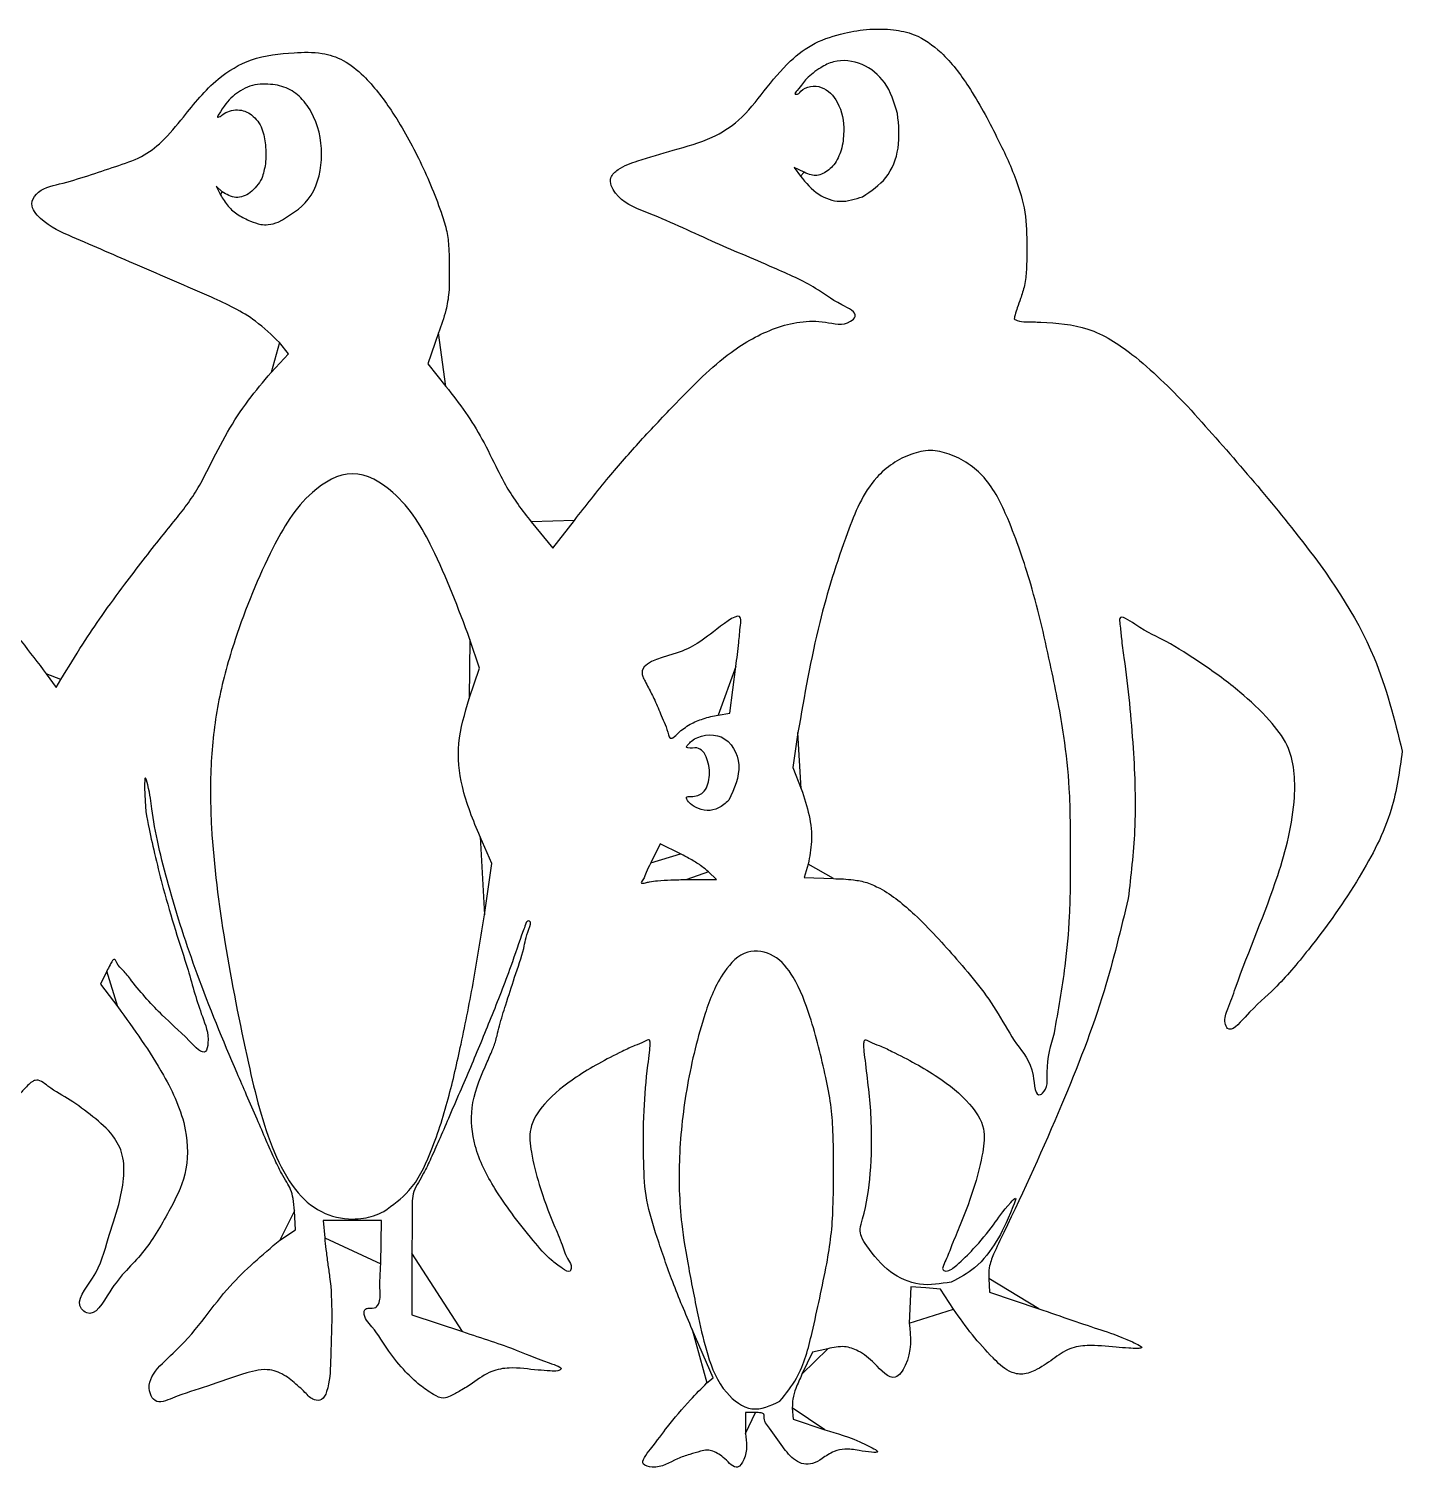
# Model space of a CAD drawing. Extents: x 0 to 2979, y 17 to 451.
# Drawn here: x 2598.3 to 2978.6, y 48.6 to 447.2 of the extents above; entities that cross this region are included whole.
import ezdxf

# ---------------------------------------------------------------- set-up
doc = ezdxf.new("R2010")
doc.units = 0
doc.layers.add('Layer_1', color=7, linetype='CONTINUOUS')

msp = doc.modelspace()

# ---------------------------------------------------------------- linework, layer by layer
at = {"layer": 'Layer_1', "color": 7}
for points in [[(2813.07408, 407.498936), (2810.26296, 408.839488), (2811.98728, 406.41792)], [(2651.90344, 402.066664), (2650.18368, 403.6), (2651.41712, 401.2)], [(2829.23312, 400.703744), (2829.23312, 400.703744)], [(2667.4244, 393.648104), (2667.42184, 393.648104)], [(2711.82056, 362.995), (2708.84104, 354.39), (2713.84176, 348.195)], [(2665.4252, 352.004736), (2670.20864, 357.2), (2667.74024, 360.322272)], [(2737.43536, 310.689704), (2743.41128, 303.368648), (2749.41608, 311.084328)], [(2720.27944, 261.701248), (2723.17232, 270.167792), (2720.49232, 278.125848)], [(2603.17008, 268.582704), (2605.89608, 264.765408), (2607.23296, 266.982704)], [(2789.20904, 257.148552), (2792.41816, 257.67612), (2794.12312, 270.638064)], [(2783.2, 255.468056), (2783.2, 255.468056)], [(2811.31984, 252.29644), (2809.86088, 242.59288), (2812.23432, 236.69644)], [(2792.15712, 233.56264), (2792.15712, 233.56264)], [(2724.49768, 201.82368), (2726.55, 216.055208), (2723.29984, 223.466144)], [(2778.8, 218.733024), (2773.2, 221.511392), (2770.6, 216.221328)], [(2814.16304, 215.886872), (2813.00888, 212.173736), (2821.1244, 211.87332)], [(2780.58464, 211.6), (2788.7692, 211.6), (2786.58464, 213.777328)], [(2780.58464, 211.6), (2780.58464, 211.6)], [(2619.9328, 186.211256), (2618.19248, 182.629048), (2622.99512, 176.31452)], [(2882.35648, 169.2), (2882.35648, 169.2)], [(2667.88576, 111.785408), (2672.1716, 114.55892), (2671.86992, 119.897368)], [(2696.688, 119.694016), (2696.688, 119.694016)], [(2695.81976, 105.200216), (2696.03952, 117.2), (2687.92632, 117.2), (2679.81304, 117.2), (2680.27088, 112.4)], [(2704.39976, 108.117464), (2704.39976, 91.034928), (2718.39976, 86.406408)], [(2853.78864, 100.15104), (2853.78864, 100.15104)], [(2864.15472, 101.085864), (2864.4, 97.30168), (2878, 92.76216)], [(2854.4, 92.619168), (2850.8, 98.210128), (2846.70536, 98.505064), (2842.6108, 98.8), (2842.15016, 88.8)], [(2786.10912, 72.21016), (2787.87792, 73.62032), (2782.04024, 87.01016)], [(2819.58344, 81.666224), (2815.33776, 80.716088), (2812.43088, 74.594936)], [(2799.57488, 64), (2796.8, 64), (2796.7888, 58.2)], [(2806.34, 67.157288), (2806.34, 67.157288)], [(2809.762, 65.300496), (2810, 62.127216), (2818.8, 59.19224)]]:
    msp.add_lwpolyline(points, close=True, dxfattribs=at)
for points, knots in [([(2749.41608, 311.084328), (2752.562118, 315.086928), (2758.452802, 322.581449), (2767.836734, 333.411374), (2779.037175, 345.019663), (2790.477167, 356.889089), (2804.814624, 365.027535), (2816.468943, 367.113917), (2824.397367, 364.638892), (2828.433711, 368.400565), (2821.327205, 371.605262), (2815.617034, 376.18675), (2802.588282, 381.932286), (2786.971932, 388.484145), (2772.388154, 395.429864), (2761.439773, 399.411065), (2758.584149, 405.758536), (2762.30166, 409.08317), (2768.288223, 411.053008), (2777.134307, 413.755258), (2786.963205, 416.298523), (2795.769365, 421.98283), (2802.010313, 430.101408), (2808.323396, 437.952391), (2815.909844, 443.66229), (2823.66126, 446.06106), (2830.998548, 447.250792), (2837.534196, 447.140299), (2844.619278, 445.679727), (2852.099709, 440.236987), (2859.550078, 430.3127), (2865.995064, 418.227159), (2871.479163, 406.702671), (2874.57737, 396.397971), (2874.674953, 390.031326), (2874.72448, 386.8)], [0, 0, 0, 0, 15.27272, 28.596846, 42.953145, 63.718759, 77.755059, 91.62457, 98.612866, 100.437856, 105.348302, 113.917362, 126.930873, 145.528232, 165.704183, 175.400939, 179.836877, 182.824938, 188.777479, 199.059682, 210.446432, 219.090715, 229.886389, 240.936616, 249.290844, 257.892855, 264.979728, 271.538714, 277.420267, 286.38564, 298.469833, 314.447348, 327.3961, 336.761016, 346.412695, 346.412695, 346.412695, 346.412695]), ([(2628.45376, 381.73024), (2622.409537, 384.352757), (2613.195551, 388.350597), (2602.93398, 392.779259), (2598.398116, 398.11152), (2601.009543, 402.977087), (2610.166508, 404.81681), (2619.558254, 408.232872), (2629.504834, 411.374071), (2635.8975, 416.228907), (2642.226288, 424.1012), (2649.350835, 433.000681), (2660.160405, 439.564154), (2670.400642, 440.601268), (2679.0713, 440.898457), (2685.884932, 438.676916), (2692.474918, 433.150345), (2699.49795, 423.954048), (2706.625906, 411.194412), (2711.36248, 399.984116), (2714.059804, 391.823299), (2714.761713, 386.556084), (2714.744654, 380.70105), (2714.857892, 374.708505), (2713.859309, 368.693989), (2712.561851, 365.067157), (2711.82056, 362.995)], [0, 0, 0, 0, 19.599614, 29.878212, 34.577745, 37.505783, 44.499177, 60.818896, 68.44377, 75.412919, 84.511798, 98.713777, 109.403982, 121.357223, 129.115771, 135.297234, 142.335226, 154.543034, 169.857078, 186.061395, 191.006808, 195.574942, 201.921607, 208.571263, 213.516307, 220.10734, 220.10734, 220.10734, 220.10734]), ([(2838.90264, 423.794416), (2837.975203, 426.805885), (2836.252747, 432.398855), (2829.439793, 437.998222), (2822.289433, 438.903382), (2817.317851, 436.395418), (2813.521664, 433.507135), (2812.227635, 431.429924), (2810.22044, 429.202562), (2811.321423, 428.954664), (2812.99554, 431.341094), (2818.343118, 431.881193), (2823.242505, 426.441141), (2824.323156, 419.786809), (2823.570905, 413.792359), (2821.652835, 409.534838), (2818.935212, 407.30072), (2816.633072, 406.512187), (2814.800586, 406.670284), (2813.705557, 407.195853), (2813.07408, 407.498936)], [0, 0, 0, 0, 9.266751, 17.21042, 25.143466, 29.057691, 33.966418, 38.165547, 39.294591, 39.577951, 41.061625, 46.869313, 52.919316, 61.184834, 66.398504, 70.940874, 74.82393, 76.577174, 78.109911, 80.197893, 80.197893, 80.197893, 80.197893]), ([(2667.42184, 393.648104), (2670.516621, 395.474838), (2677.033143, 399.321298), (2680.304106, 411.187301), (2678.577197, 421.110509), (2674.501651, 427.633801), (2670.275997, 430.947504), (2665.055374, 432.082317), (2659.561707, 431.847641), (2654.04482, 428.241452), (2652.377187, 425.837711), (2650.400193, 422.613239), (2651.391668, 422.881686), (2652.641451, 424.120619), (2656.168333, 425.285333), (2660.472326, 423.560255), (2663.218513, 419.685783), (2663.955601, 414.829921), (2664.135031, 410.123796), (2663.267677, 407.096044), (2662.88448, 405.758384)], [0, 0, 0, 0, 10.434779, 21.971976, 34.097083, 39.819496, 44.708954, 49.74865, 55.502022, 60.982503, 67.597311, 68.172353, 68.574505, 69.825724, 74.121978, 78.26105, 83.028357, 87.607537, 92.852649, 97.004002, 97.004002, 97.004002, 97.004002]), ([(2829.23312, 400.703744), (2831.577978, 402.285596), (2836.395265, 405.535359), (2839.824253, 414.408362), (2839.219517, 420.567219), (2838.90264, 423.794416)], [0, 0, 0, 0, 8.331208, 17.115667, 26.785684, 26.785684, 26.785684, 26.785684]), ([(2662.88448, 405.758384), (2661.953878, 404.318312), (2660.264479, 401.704031), (2655.612415, 399.872571), (2653.133745, 401.338861), (2651.90344, 402.066664)], [0, 0, 0, 0, 5.090911, 9.241947, 13.332935, 13.332935, 13.332935, 13.332935]), ([(2811.98728, 406.41792), (2813.540755, 404.559803), (2816.425419, 401.109446), (2823.080975, 398.734896), (2827.157247, 400.03941), (2829.23312, 400.703744)], [0, 0, 0, 0, 7.190402, 13.351929, 19.745928, 19.745928, 19.745928, 19.745928]), ([(2651.41712, 401.2), (2652.072032, 400.133643), (2653.380932, 398.002433), (2656.279036, 395.507243), (2659.464472, 394.032769), (2662.230226, 392.984342), (2664.915682, 392.857925), (2666.496452, 393.355826), (2667.4244, 393.648104)], [0, 0, 0, 0, 3.738768, 7.472266, 11.251554, 14.241108, 16.27837, 19.174213, 19.174213, 19.174213, 19.174213]), ([(2874.72448, 386.8), (2874.711749, 384.686103), (2874.690333, 381.130228), (2874.217759, 376.287824), (2873.092583, 372.843103), (2872.12085, 370.149892), (2871.491947, 368.291623), (2871.278461, 367.238809), (2871.20464, 366.87476)], [0, 0, 0, 0, 6.345011, 10.673211, 14.517879, 17.168166, 19.275246, 20.38895, 20.38895, 20.38895, 20.38895]), ([(2667.74024, 360.322272), (2665.604395, 362.391002), (2660.124669, 367.698539), (2646.336081, 374.130628), (2635.270911, 378.833094), (2628.45376, 381.73024)], [0, 0, 0, 0, 8.873334, 22.765439, 45.059253, 45.059253, 45.059253, 45.059253]), ([(2871.20464, 366.87476), (2871.483533, 366.696205), (2872.477614, 366.05977), (2875.113507, 366.110043), (2881.557788, 365.842345), (2892.266343, 365.049236), (2906.103703, 356.040025), (2914.298473, 347.701783), (2919.20552, 342.708824)], [0, 0, 0, 0, 0.982046, 3.500378, 7.548606, 20.657116, 34.754762, 55.796011, 55.796011, 55.796011, 55.796011]), ([(2607.23296, 266.982704), (2609.220858, 270.262688), (2612.86628, 276.277546), (2618.77523, 285.089651), (2624.456587, 292.774779), (2629.97876, 299.999914), (2634.648209, 306.020793), (2638.933108, 311.233437), (2642.598253, 315.88611), (2645.703469, 320.74996), (2649.025984, 327.418923), (2653.15738, 335.504357), (2658.863872, 344.282851), (2663.290854, 349.492871), (2665.4252, 352.004736)], [0, 0, 0, 0, 11.504924, 21.097811, 31.816838, 40.170263, 48.380507, 54.671585, 60.415132, 66.138972, 71.94272, 82.756709, 93.371215, 103.25286, 103.25286, 103.25286, 103.25286]), ([(2713.84176, 348.195), (2715.690455, 345.815612), (2719.319496, 341.144805), (2724.119138, 333.391072), (2727.486551, 326.299168), (2730.66515, 320.178583), (2733.784015, 315.383133), (2736.2073, 312.268249), (2737.43536, 310.689704)], [0, 0, 0, 0, 9.035618, 17.737174, 27.286268, 32.57741, 38.415717, 44.414409, 44.414409, 44.414409, 44.414409]), ([(2919.20552, 342.708824), (2929.653174, 330.968977), (2948.877345, 309.367108), (2971.067199, 277.673396), (2976.46605, 255.972404), (2978.64848, 247.2)], [0, 0, 0, 0, 47.282034, 87.001155, 113.951679, 113.951679, 113.951679, 113.951679]), ([(2886.78752, 218.8), (2886.799754, 224.813749), (2886.821842, 235.671067), (2884.992262, 252.808563), (2881.211438, 271.66303), (2876.595183, 292.003073), (2870.499049, 309.716258), (2864.910318, 321.477589), (2858.56506, 326.986809), (2853.471544, 329.563951), (2847.999821, 330.79562), (2842.529213, 329.563143), (2837.431973, 326.99047), (2830.039396, 320.523489), (2823.7021, 304.842738), (2816.365742, 281.348482), (2813.098547, 262.53744), (2811.31984, 252.29644)], [0, 0, 0, 0, 18.029733, 32.551168, 51.603192, 75.724297, 94.938375, 108.050722, 113.909099, 119.791506, 125.070603, 130.349701, 136.232108, 142.090485, 159.394831, 185.4064, 216.48962, 216.48962, 216.48962, 216.48962]), ([(2554.57752, 325.662408), (2557.223094, 322.857067), (2562.114912, 317.669831), (2569.27504, 309.778687), (2577.155402, 300.807574), (2586.196014, 290.017187), (2595.290836, 278.920658), (2600.870463, 271.599914), (2603.17008, 268.582704)], [0, 0, 0, 0, 11.567848, 21.389608, 31.964583, 47.387626, 63.619638, 74.999911, 74.999911, 74.999911, 74.999911]), ([(2720.49232, 278.125848), (2717.288923, 286.690994), (2711.877272, 301.160502), (2702.004483, 318.003247), (2688.003079, 326.36591), (2673.976475, 318.007117), (2664.233477, 301.118797), (2656.151189, 281.413327), (2650.594596, 261.507933), (2648.436918, 243.958192), (2648.738801, 221.459296), (2652.43363, 193.494209), (2658.327668, 163.501234), (2663.974472, 140.136651), (2671.14568, 126.043728), (2678.789172, 118.993618), (2686.055662, 117.400229), (2690.975283, 117.717978), (2693.923759, 118.412273), (2695.740821, 119.254821), (2696.688, 119.694016)], [0, 0, 0, 0, 27.359671, 46.219988, 58.516712, 70.814494, 89.67801, 117.048129, 134.40426, 151.550719, 169.883645, 201.770911, 235.976848, 261.71094, 273.508199, 282.962258, 291.842086, 294.866019, 297.736728, 300.862522, 300.862522, 300.862522, 300.862522]), ([(2794.12312, 270.638064), (2794.416605, 272.872378), (2794.923508, 276.731449), (2795.260538, 280.838741), (2795.919306, 286.417444), (2784.778183, 277.755422), (2780.414124, 274.51356), (2767.253373, 271.567107), (2768.423009, 267.559626), (2769.063905, 266.356306), (2770.216256, 264.192827), (2771.826911, 261.105757), (2773.609828, 256.545628), (2775.056638, 253.597159), (2775.774984, 250.533932), (2777.245104, 251.02862), (2778.11732, 252.266882), (2779.760052, 253.49974), (2781.40266, 254.608329), (2782.622698, 255.191913), (2783.2, 255.468056)], [0, 0, 0, 0, 6.632764, 11.456003, 13.433155, 20.683644, 34.732768, 44.87198, 45.469935, 46.941606, 48.979064, 52.805501, 57.469519, 63.177418, 64.225308, 64.982967, 66.993726, 68.904119, 71.036982, 72.952709, 72.952709, 72.952709, 72.952709]), ([(2978.64848, 247.2), (2977.905333, 241.724298), (2976.228852, 229.371542), (2966.404955, 210.775675), (2955.260547, 195.053556), (2943.775014, 181.387612), (2937.37787, 176.351943), (2930.863062, 168.612948), (2929.088944, 172.754499), (2930.729393, 176.491426), (2935.332825, 190.063871), (2943.731542, 209.046626), (2949.538888, 231.54924), (2948.616309, 247.403716), (2941.399608, 256.569686), (2933.377118, 264.104822), (2923.85861, 271.055604), (2913.334956, 277.813968), (2907.463673, 280.213844), (2900.091652, 285.399588), (2900.633153, 281.312501), (2900.891201, 278.017837), (2902.576869, 266.333146), (2904.333864, 248.879424), (2905.117028, 226.461354), (2903.502308, 212.65427), (2902.77088, 206.4)], [0, 0, 0, 0, 16.488998, 37.197897, 61.72351, 75.878305, 87.328235, 93.122696, 94.732403, 98.756184, 104.923681, 138.157192, 160.384072, 174.824908, 183.251637, 194.633932, 207.72799, 219.354648, 229.340286, 233.761578, 235.384443, 239.320794, 244.726492, 269.895649, 292.695933, 311.5762, 311.5762, 311.5762, 311.5762]), ([(2723.29984, 223.466144), (2721.404869, 228.031293), (2717.983766, 236.273027), (2716.688482, 249.66933), (2719.056138, 257.602433), (2720.27944, 261.701248)], [0, 0, 0, 0, 14.786804, 26.695499, 39.425769, 39.425769, 39.425769, 39.425769]), ([(2783.2, 255.468056), (2783.814072, 255.69349), (2785.129738, 256.17649), (2787.1393, 256.735622), (2788.540611, 257.015195), (2789.20904, 257.148552)], [0, 0, 0, 0, 1.961997, 4.203634, 6.24813, 6.24813, 6.24813, 6.24813]), ([(2792.15712, 233.56264), (2793.676624, 236.737706), (2796.545446, 242.732227), (2791.449851, 252.913479), (2783.085747, 251.469896), (2781.083419, 249.211731), (2780.21323, 248.282849), (2781.611005, 247.741366), (2783.108844, 248.449958), (2785.238512, 247.127271), (2786.574473, 244.201647), (2787.232751, 240.200844), (2785.604051, 235.418963), (2782.780386, 234.507781), (2779.968002, 234.672232), (2781.387172, 232.542146), (2783.129091, 231.432179), (2786.176323, 230.433112), (2789.55861, 231.237094), (2791.262578, 232.762066), (2792.15712, 233.56264)], [0, 0, 0, 0, 10.217827, 19.291253, 27.605589, 29.084432, 29.838191, 30.239905, 32.771585, 34.599493, 36.990119, 42.246534, 46.723379, 50.251035, 51.49004, 52.879903, 55.464361, 58.644792, 61.864354, 65.422469, 65.422469, 65.422469, 65.422469]), ([(2671.86992, 119.897368), (2671.785461, 121.020687), (2671.636222, 123.005609), (2671.01432, 125.721106), (2669.650515, 127.939155), (2668.015458, 130.759703), (2666.171512, 134.65485), (2663.93913, 139.64708), (2661.451189, 145.501126), (2658.754757, 151.719393), (2652.938687, 165.008121), (2645.031795, 184.386094), (2637.218428, 208.130445), (2632.627349, 227.382082), (2631.959085, 235.474076), (2630.424388, 241.022694), (2630.32145, 232.128367), (2631.71755, 225.003214), (2636.001291, 206.456881), (2640.087972, 193.885916), (2642.47008, 186.55836)], [0, 0, 0, 0, 3.383029, 5.977863, 8.244004, 11.139233, 15.773371, 21.152201, 27.550741, 34.85414, 41.481285, 71.102927, 97.017016, 118.558197, 125.28837, 127.371737, 130.046818, 141.621344, 158.537642, 182.177822, 182.177822, 182.177822, 182.177822]), ([(2812.23432, 236.69644), (2813.043956, 234.270943), (2814.617721, 229.556277), (2815.418972, 222.41511), (2814.562205, 217.961702), (2814.16304, 215.886872)], [0, 0, 0, 0, 7.667314, 14.903676, 21.215945, 21.215945, 21.215945, 21.215945]), ([(2770.6, 216.221328), (2770.103401, 215.289123), (2769.241643, 213.671449), (2768.865057, 212.095193), (2767.694478, 210.648439), (2768.504725, 210.562232), (2769.187518, 210.737061), (2770.563917, 211.099557), (2772.917499, 211.367263), (2776.390277, 211.551559), (2779.110141, 211.582971), (2780.58464, 211.6)], [0, 0, 0, 0, 3.003658, 5.212308, 6.149119, 6.455972, 7.255419, 8.396319, 10.647488, 14.384797, 18.809737, 18.809737, 18.809737, 18.809737]), ([(2786.58464, 213.777328), (2785.971106, 214.282153), (2784.503481, 215.489736), (2781.867721, 217.106519), (2779.845817, 218.178532), (2778.8, 218.733024)], [0, 0, 0, 0, 2.381543, 5.696848, 9.248994, 9.248994, 9.248994, 9.248994]), ([(2882.35648, 169.2), (2883.440797, 175.337426), (2885.328498, 186.022147), (2886.846728, 202.607802), (2886.80868, 213.01316), (2886.78752, 218.8)], [0, 0, 0, 0, 18.69139, 32.54007, 49.891975, 49.891975, 49.891975, 49.891975]), ([(2821.1244, 211.87332), (2822.981109, 211.813794), (2826.096894, 211.713902), (2830.471228, 210.884346), (2836.506437, 208.115305), (2845.057906, 201.01768), (2855.840531, 189.088293), (2865.464842, 177.50235), (2871.694969, 165.446161), (2876.786471, 160.732444), (2876.939849, 150.9725), (2880.662102, 153.510378), (2879.841189, 160.438714), (2881.367594, 165.755501), (2882.35648, 169.2)], [0, 0, 0, 0, 5.569381, 9.346103, 13.26267, 25.343791, 42.316737, 61.374408, 71.113966, 80.946699, 86.635212, 87.306003, 93.329245, 104.410359, 104.410359, 104.410359, 104.410359]), ([(2902.77088, 206.4), (2900.721733, 197.824791), (2896.058711, 178.311111), (2883.968603, 147.530736), (2872.996912, 123.461854), (2865.814535, 108.71889), (2864.132532, 104.444667), (2864.147965, 102.108498), (2864.15472, 101.085864)], [0, 0, 0, 0, 26.421509, 60.124583, 99.004108, 105.611283, 109.520951, 112.564765, 112.564765, 112.564765, 112.564765]), ([(2696.688, 119.694016), (2699.162404, 121.467455), (2704.850379, 125.544103), (2710.288383, 136.971806), (2714.621684, 150.651187), (2718.295533, 166.936147), (2721.680765, 183.892443), (2723.563833, 195.879224), (2724.49768, 201.82368)], [0, 0, 0, 0, 9.011239, 20.714364, 36.827682, 52.329903, 70.675033, 88.723024, 88.723024, 88.723024, 88.723024]), ([(2782.04024, 87.01016), (2780.183726, 91.401881), (2776.640859, 99.782794), (2772.550412, 111.742832), (2769.04701, 122.609912), (2768.460885, 134.51925), (2768.537516, 147.058839), (2769.316294, 157.111476), (2770.227606, 163.485898), (2770.432545, 165.543433), (2770.301636, 167.651876), (2768.18178, 166.278793), (2765.977419, 165.648137), (2759.287147, 162.397663), (2750.636089, 157.760724), (2741.664507, 150.790123), (2736.576928, 143.213317), (2737.520614, 135.130456), (2739.766355, 126.310275), (2742.903339, 117.767192), (2745.972509, 110.924393), (2747.173102, 106.819013), (2748.792821, 104.678557), (2748.20837, 102.454837), (2745.373801, 104.468993), (2742.234863, 106.641962), (2737.449606, 112.291327), (2732.264801, 118.741205), (2726.392884, 127.26516), (2721.491419, 136.83262), (2720.261145, 148.98879), (2723.620442, 157.407484), (2726.245097, 163.27913), (2727.444134, 166.140001), (2728.091468, 168.697667), (2728.884237, 172.158736), (2730.643709, 177.561377), (2732.796988, 184.55425), (2735.510273, 192.006893), (2735.973416, 196.124), (2737.754968, 200.174788), (2736.207765, 200.138362), (2735.793921, 198.855207), (2734.276838, 194.888721), (2731.356875, 185.910765), (2726.361724, 173.465087), (2721.619016, 161.820745), (2717.59993, 152.589), (2714.689236, 145.838083), (2712.095019, 139.716735), (2709.823493, 134.653438), (2707.983778, 130.74211), (2706.229149, 127.784065), (2704.377695, 124.551763), (2704.570126, 117.687763), (2704.469473, 112.033575), (2704.39976, 108.117464)], [0, 0, 0, 0, 14.293796, 27.277474, 37.971181, 48.332182, 62.859469, 75.452466, 79.027911, 81.536821, 82.510717, 83.873767, 86.795997, 90.650035, 105.243531, 116.767631, 124.616261, 131.048406, 140.26253, 152.172222, 158.196399, 162.775306, 164.91763, 166.003403, 168.238691, 172.008826, 179.491992, 189.070803, 197.340429, 210.409123, 220.963291, 232.814256, 236.999682, 240.325848, 242.086627, 244.905199, 250.986717, 259.019885, 267.374247, 272.922134, 275.142828, 275.663032, 276.769725, 278.613924, 289.042367, 304.379374, 319.176349, 326.672325, 334.595544, 341.230668, 346.612845, 351.255446, 354.16255, 356.972303, 362.238319, 374.103326, 374.103326, 374.103326, 374.103326]), ([(2821.16152, 131.2), (2821.169227, 134.809263), (2821.182125, 140.849201), (2820.560605, 149.431127), (2818.370816, 160.005453), (2815.51868, 172.012607), (2811.08306, 183.624715), (2805.415394, 191.076437), (2796.571258, 192.74382), (2789.45914, 185.029348), (2784.527692, 172.242421), (2780.356965, 154.849328), (2778.078174, 135.312395), (2778.561239, 118.226034), (2781.119985, 103.438674), (2783.502694, 91.352928), (2786.168395, 79.525), (2789.958236, 70.071634), (2798.396233, 63.47431), (2803.717007, 65.941187), (2806.34, 67.157288)], [0, 0, 0, 0, 10.827782, 18.119802, 25.756287, 43.19054, 55.066756, 63.008943, 70.226012, 78.659233, 91.450727, 111.828714, 131.879097, 150.394159, 162.845254, 176.852528, 187.384186, 199.118707, 207.400473, 215.452653, 215.452653, 215.452653, 215.452653]), ([(2642.47008, 186.55836), (2643.6716, 182.156169), (2645.541815, 175.303976), (2648.494372, 168.500126), (2647.254629, 162.209648), (2640.678617, 169.234839), (2635.012977, 174.01011), (2628.663313, 181.059216), (2624.656519, 186.417829), (2622.972732, 187.741455), (2622.108475, 189.824228), (2621.312721, 188.879007), (2620.765167, 187.826712), (2620.241662, 186.810694), (2619.9328, 186.211256)], [0, 0, 0, 0, 13.479938, 20.982082, 23.405753, 28.675098, 39.092373, 51.886895, 55.60013, 58.349382, 59.539457, 60.037463, 61.41681, 63.401618, 63.401618, 63.401618, 63.401618]), ([(2622.99512, 176.31452), (2627.441515, 170.18036), (2635.064884, 159.663309), (2642.404239, 143.916762), (2642.514129, 130.096986), (2636.868885, 119.020256), (2629.993398, 107.273626), (2621.980886, 100.771595), (2616.434604, 89.747697), (2610.593444, 94.467095), (2617.951275, 102.43968), (2619.839639, 111.461357), (2623.235417, 120.779272), (2624.752887, 128.469793), (2624.784283, 135.217444), (2621.591704, 141.370961), (2616.113006, 145.984842), (2609.952224, 150.692837), (2604.704934, 153.302427), (2600.995413, 156.576952), (2599.020486, 155.50296), (2597.908078, 154.489665), (2596.402932, 152.901034), (2594.565832, 150.831216), (2593.917856, 146.731895), (2593.980035, 140.543997), (2593.440297, 132.04622), (2591.334868, 121.797754), (2587.699405, 110.079899), (2582.521352, 96.432026), (2577.03451, 83.191546), (2572.930557, 73.80488), (2570.145021, 68.975296), (2569.617637, 65.940975), (2569.709921, 63.854993), (2569.76352, 62.64344)], [0, 0, 0, 0, 22.732806, 38.975521, 51.315965, 62.44398, 76.154451, 90.207893, 98.829977, 100.674436, 109.665202, 121.501863, 131.2984, 138.623138, 145.133694, 151.053984, 158.69566, 166.550457, 173.786197, 177.701502, 178.603692, 180.221583, 182.242808, 185.191348, 188.28942, 194.317488, 203.904607, 213.69544, 225.648441, 240.668476, 257.481034, 268.617904, 271.449305, 274.073406, 277.709195, 277.709195, 277.709195, 277.709195]), ([(2853.78864, 100.15104), (2856.032333, 101.298036), (2861.067894, 103.87226), (2867.047195, 112.179227), (2869.082336, 116.723371), (2872.280662, 124.339728), (2868.173865, 120.006837), (2865.673019, 116.026791), (2860.387186, 109.630912), (2856.20276, 105.611051), (2853.274462, 103.038311), (2851.73666, 103.254372), (2851.319781, 103.684142), (2851.545253, 104.779311), (2852.634738, 106.870249), (2854.114901, 110.900994), (2857.040916, 117.782009), (2860.24783, 126.306431), (2862.47686, 135.131052), (2863.423501, 143.213178), (2858.334796, 150.790018), (2849.364899, 157.761832), (2840.709149, 162.393867), (2834.026015, 165.650651), (2831.81397, 166.272585), (2829.734607, 167.644504), (2829.523281, 165.668604), (2829.714443, 163.703003), (2830.629417, 156.269696), (2831.965834, 145.228469), (2831.636664, 130.722616), (2830.28166, 120.787773), (2828.405365, 115.090334), (2828.838978, 112.371585), (2831.658976, 108.264378), (2836.195926, 102.669578), (2844.968489, 98.668377), (2850.837831, 99.655011), (2853.78864, 100.15104)], [0, 0, 0, 0, 7.571324, 16.992455, 27.600745, 30.200407, 32.054746, 39.879708, 48.568265, 54.978854, 58.374933, 58.983204, 59.460199, 59.966188, 62.108511, 66.687419, 72.711596, 84.621288, 93.835412, 100.267557, 108.116187, 119.640287, 134.233782, 138.087249, 141.007984, 142.368922, 143.284224, 145.636744, 149.025295, 165.092763, 179.507692, 192.216341, 195.1965, 197.222962, 200.206925, 209.949642, 218.667085, 227.480935, 227.480935, 227.480935, 227.480935]), ([(2819.31088, 105.225568), (2819.743061, 107.778544), (2820.60813, 112.888678), (2821.148907, 121.579119), (2821.156912, 127.685512), (2821.16152, 131.2)], [0, 0, 0, 0, 7.763035, 15.538785, 26.082297, 26.082297, 26.082297, 26.082297]), ([(2680.27088, 112.4), (2680.387014, 111.319661), (2680.642508, 108.942915), (2681.093069, 105.341528), (2682.050385, 99.332886), (2682.398343, 90.268022), (2681.880188, 79.514028), (2681.736898, 71.839636), (2679.83785, 67.300011), (2676.776809, 67.347625), (2675.108606, 69.363041), (2673.177368, 71.165402), (2671.378916, 72.661899), (2668.903777, 74.634839), (2664.554424, 76.464069), (2656.955494, 74.688978), (2648.036043, 71.21042), (2640.298926, 69.022173), (2633.690924, 66.139329), (2629.487278, 72.97597), (2643.400881, 83.853356), (2651.997889, 98.352283), (2662.985958, 107.642647), (2667.88576, 111.785408)], [0, 0, 0, 0, 3.2596, 7.17112, 10.888656, 21.498858, 34.381976, 42.779281, 45.399815, 47.353794, 50.675724, 52.841007, 55.350617, 57.668662, 62.363893, 68.836311, 80.322972, 90.572904, 95.422013, 97.649315, 111.596848, 134.938629, 153.723955, 153.723955, 153.723955, 153.723955]), ([(2718.39976, 86.406408), (2723.823633, 84.655325), (2732.642655, 81.808128), (2738.51333, 79.034983), (2746.782525, 76.313642), (2744.354179, 75.325246), (2742.348384, 75.594096), (2737.811056, 75.791001), (2732.455021, 76.72565), (2725.964266, 75.61942), (2721.872063, 72.52568), (2718.082057, 70.140663), (2715.46353, 68.761106), (2712.876743, 67.611695), (2709.836243, 69.285051), (2706.372003, 71.67057), (2702.123928, 75.676218), (2697.716331, 81.169669), (2694.492482, 86.790034), (2690.947028, 90.32689), (2691.312809, 92.649915), (2692.71736, 93.094493), (2694.286667, 92.683095), (2695.752998, 94.775455), (2695.438792, 99.006907), (2695.66594, 102.699594), (2695.81976, 105.200216)], [0, 0, 0, 0, 15.726804, 25.571214, 29.223159, 30.046431, 32.17829, 35.502326, 43.520675, 48.478194, 54.692774, 58.647004, 61.877203, 63.721598, 66.716057, 71.338365, 76.724792, 84.046297, 92.261529, 96.773069, 97.605984, 98.621578, 100.691389, 101.907201, 105.511978, 113.073796, 113.073796, 113.073796, 113.073796]), ([(2806.34, 67.157288), (2807.996124, 69.224196), (2812.447593, 74.779805), (2815.832392, 88.232372), (2818.013785, 98.888968), (2819.31088, 105.225568)], [0, 0, 0, 0, 7.880162, 21.180959, 40.690659, 40.690659, 40.690659, 40.690659]), ([(2878, 92.76216), (2884.251979, 90.590415), (2893.744202, 87.293109), (2900.181828, 85.347357), (2907.471561, 81.927239), (2904.757111, 81.695626), (2902.671197, 81.855293), (2897.84915, 82.158905), (2892.497586, 82.875439), (2886.254436, 81.964282), (2881.805551, 78.643571), (2877.633894, 75.782166), (2873.291707, 74.23643), (2868.890305, 75.551838), (2864.649984, 79.824163), (2859.418719, 85.457184), (2856.089931, 90.207545), (2854.4, 92.619168)], [0, 0, 0, 0, 18.127745, 27.522904, 30.490889, 31.460493, 33.976122, 37.511285, 45.51054, 50.397042, 55.884131, 61.821128, 65.726468, 69.140312, 74.926225, 83.473659, 92.287465, 92.287465, 92.287465, 92.287465]), ([(2842.15016, 88.8), (2842.537754, 84.91776), (2843.064103, 79.645723), (2837.788227, 71.758715), (2832.603499, 77.769538), (2828.728488, 80.92973), (2823.986645, 82.667753), (2821.131396, 82.018314), (2819.58344, 81.666224)], [0, 0, 0, 0, 11.838498, 16.076543, 22.943255, 28.649604, 32.599375, 37.276272, 37.276272, 37.276272, 37.276272]), ([(2796.7888, 58.2), (2797.10669, 55.848876), (2797.543655, 52.617074), (2794.374174, 47.590274), (2791.562468, 50.92525), (2789.520307, 52.456227), (2787.86995, 53.327861), (2786.093947, 53.74235), (2783.926339, 53.180913), (2781.197457, 52.383087), (2776.704336, 50.90028), (2773.049091, 48.194397), (2767.083137, 49.691451), (2771.763632, 55.371992), (2775.296038, 60.362984), (2780.797692, 66.838399), (2784.587519, 70.671275), (2786.10912, 72.21016)], [0, 0, 0, 0, 7.222178, 9.927447, 14.161666, 16.250468, 18.123562, 19.643293, 21.607556, 24.691756, 28.248313, 35.692239, 38.185002, 42.730784, 50.563975, 60.322656, 66.869104, 66.869104, 66.869104, 66.869104]), ([(2812.43088, 74.594936), (2811.844384, 73.311558), (2810.832698, 71.097772), (2809.790851, 67.972305), (2809.770865, 66.121428), (2809.762, 65.300496)], [0, 0, 0, 0, 4.240685, 7.315044, 9.765505, 9.765505, 9.765505, 9.765505]), ([(2818.8, 59.19224), (2822.044564, 58.308366), (2826.295338, 57.150384), (2835.651408, 52.358378), (2828.037826, 53.512004), (2824.757851, 54.056475), (2820.941786, 53.317855), (2818.278346, 51.376667), (2815.610075, 49.767692), (2812.860004, 49.535591), (2809.775602, 51.114377), (2806.761009, 54.808006), (2804.069029, 58.892739), (2801.74123, 61.800398), (2802.033388, 63.704143), (2800.818666, 63.988017), (2800.065824, 63.99527), (2799.57488, 64)], [0, 0, 0, 0, 12.09511, 15.846062, 20.937238, 24.947459, 28.01663, 31.866062, 34.844416, 37.238033, 39.766983, 44.891805, 51.24681, 54.824717, 55.445786, 56.281612, 57.848419, 57.848419, 57.848419, 57.848419])]:
    msp.add_open_spline(points, degree=3, knots=knots, dxfattribs=at)

doc.saveas('drawing.dxf')
